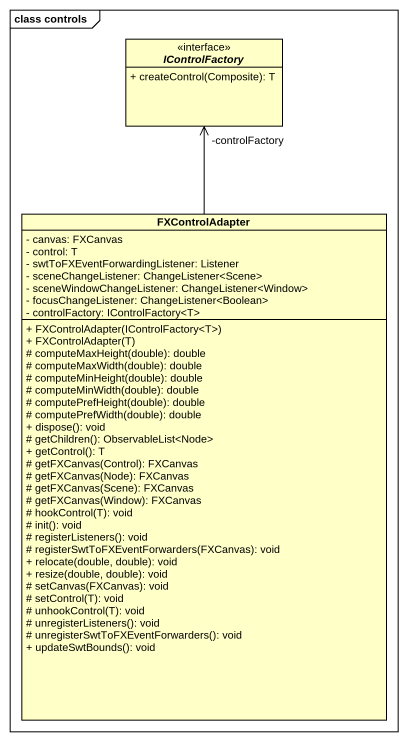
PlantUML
@startuml
mainframe class controls
hide circle
hide empty members
skinparam classAttributeIconSize 0
interface IControlFactory #FFFFC8 {
  + createControl(Composite): T
}
class FXControlAdapter #FFFFC8 {
  - canvas: FXCanvas
  - control: T
  - swtToFXEventForwardingListener: Listener
  - sceneChangeListener: ChangeListener<Scene>
  - sceneWindowChangeListener: ChangeListener<Window>
  - focusChangeListener: ChangeListener<Boolean>
  - controlFactory: IControlFactory<T>
  + FXControlAdapter(IControlFactory<T>)
  + FXControlAdapter(T)
  # computeMaxHeight(double): double
  # computeMaxWidth(double): double
  # computeMinHeight(double): double
  # computeMinWidth(double): double
  # computePrefHeight(double): double
  # computePrefWidth(double): double
  + dispose(): void
  # getChildren(): ObservableList<Node>
  + getControl(): T
  # getFXCanvas(Control): FXCanvas
  # getFXCanvas(Node): FXCanvas
  # getFXCanvas(Scene): FXCanvas
  # getFXCanvas(Window): FXCanvas
  # hookControl(T): void
  # init(): void
  # registerListeners(): void
  # registerSwtToFXEventForwarders(FXCanvas): void
  + relocate(double, double): void
  + resize(double, double): void
  # setCanvas(FXCanvas): void
  # setControl(T): void
  # unhookControl(T): void
  # unregisterListeners(): void
  # unregisterSwtToFXEventForwarders(): void
  + updateSwtBounds(): void
}
FXControlAdapter -up-> "-controlFactory" IControlFactory
@enduml
